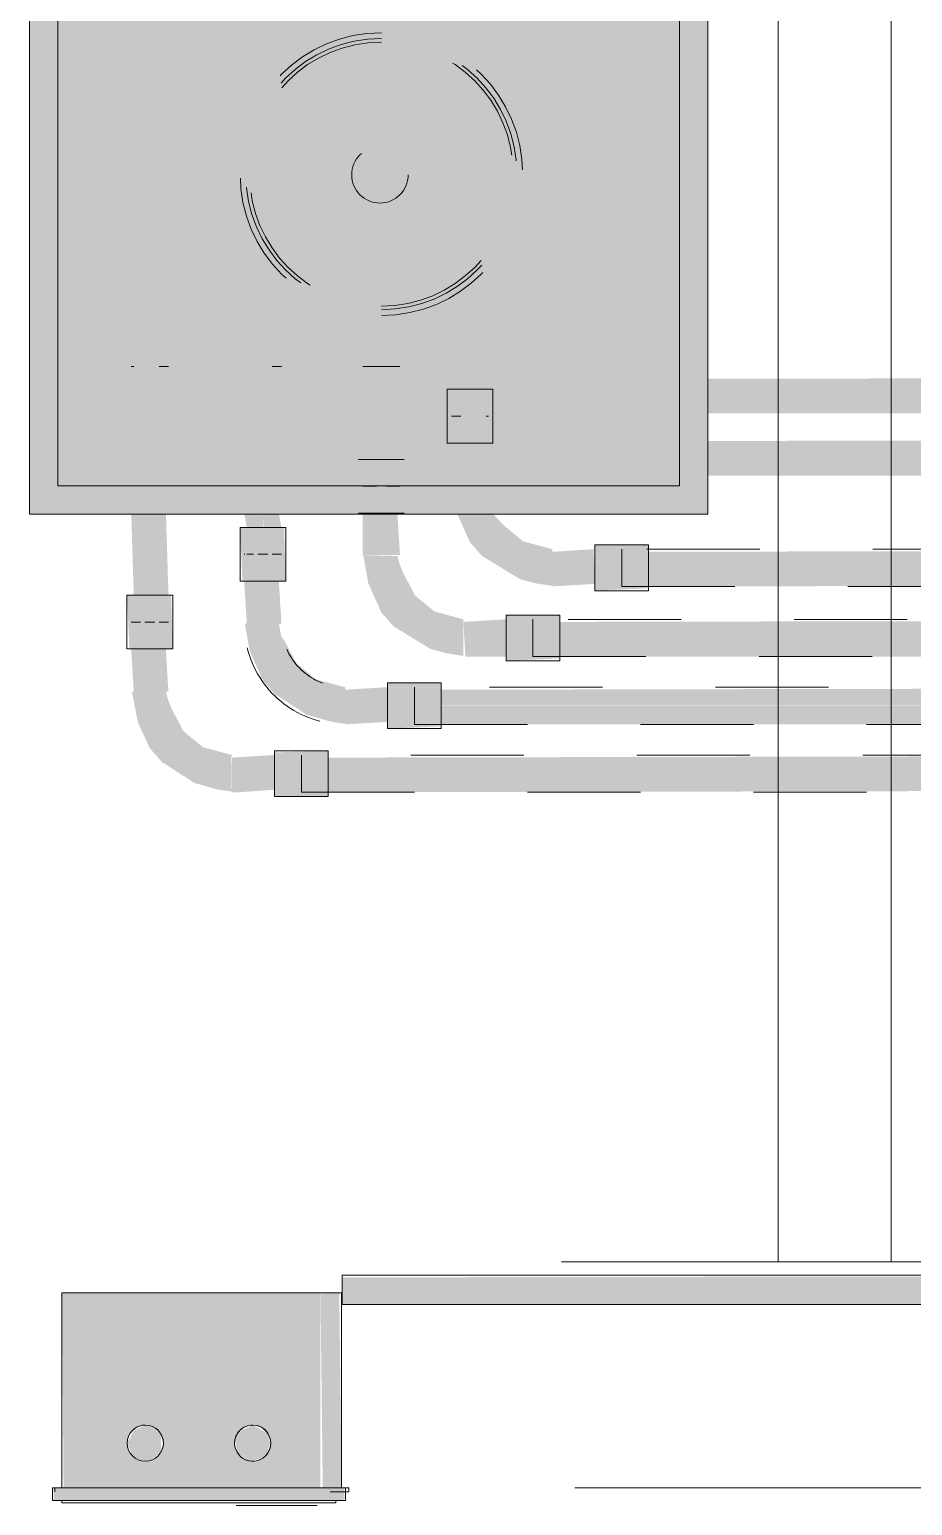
# Model space of a CAD drawing. Header units: metres. Extents: x -12 to 158, y -16 to 62.
# Drawn here: x 45.887 to 46.668, y -0.016 to 1.29 of the extents above; entities that cross this region are included whole.
import ezdxf

# ---------------------------------------------------------------- set-up
doc = ezdxf.new("R2010")
doc.units = ezdxf.units.M
doc.linetypes.add('Hidden', pattern=[0.007144, 0.004763, -0.002381])
doc.linetypes.add('Hidden 1_5', pattern=[0.0022, 0.0015, -0.0007])
for name, color, linetype, lineweight in [('A-DETL', 7, 'Continuous', 9), ('ARQ-PAR', 7, 'Continuous', 9), ('Dispositivos elétricos', 7, 'Continuous', 35), ('E-ELEC-EQPM', 7, 'Continuous', 35), ('E-POWR-CNDT', 7, 'Continuous', 18)]:
    doc.layers.add(name, color=color, linetype=linetype, lineweight=lineweight)
doc.layers.add('BASE ELETRICO__dwg', color=7, linetype='Continuous', lineweight=9, true_color=0x767676)

# ---------------------------------------------------------------- blocks, each defined once
blk = doc.blocks.new('BASE ELETRICO__dwg-8227098-PLANTA BAIXA - PLANTA GERAL')
at = {"color": 252, "lineweight": 9, "true_color": 0x8e8e8e}
for p, q in [((45.3826, 0.2), (45.3826, 2.238)), ((45.2826, 0.2), (45.9568, 0.2))]:
    blk.add_line(p, q, dxfattribs=at)
at = {"color": 252, "lineweight": 9, "true_color": 0x8e8e8e, "flags": 128}
blk.add_lwpolyline([(45.2826, 2.238), (45.2826, 0.2)], close=True, dxfattribs=at)
at = {"layer": 'ARQ-PAR', "color": 252, "true_color": 0x8e8e8e}
blk.add_line((45.0908, 0.2), (45.9568, 0.2), dxfattribs=at)
at = {"layer": 'ARQ-PAR', "color": 252, "true_color": 0x8e8e8e, "flags": 128}
blk.add_lwpolyline([(45.1026, 0), (94.0326, 0), (94.0326, 45.6153), (90.7707, 50.0787), (86.6587, 54.2672), (76.7987, 61.1518), (52.9158, 61.1518), (52.9158, 59.3718)], dxfattribs=at)
blk = doc.blocks.new('Caixa de Passagem no Passeio - Caixa de Passagem no Passeio 2-8198666-PLANTA BAIXA - PLANTA GERAL')
at = {"layer": 'Dispositivos elétricos', "linetype": 'Hidden 1_5', "lineweight": 9, "true_color": 0x82482d}
h = blk.add_hatch(color=27, dxfattribs=at)
h.paths.add_polyline_path([(0.275, -0.3), (0.3, -0.3), (0.3, 0.3), (-0.3, 0.3), (-0.3, -0.3), (0.1319, -0.3)])
h.paths.add_polyline_path([(0.1319, -0.275), (-0.275, -0.275), (-0.275, 0.275), (0.275, 0.275), (0.275, -0.275)])
at = {"layer": 'Dispositivos elétricos', "linetype": 'Hidden 1_5', "lineweight": 9, "true_color": 0x5a6266}
blk.add_hatch(color=251, dxfattribs=at).paths.add_polyline_path([(0.1319, -0.275), (0.275, -0.275), (0.275, 0.275), (-0.275, 0.275), (-0.275, -0.275), (-0.1443, -0.275)])
at = {"layer": 'Dispositivos elétricos', "lineweight": 9}
for p, q in [((-0.3, -0.3), (-0.3, 0.3)), ((-0.3, 0.3), (0.3, 0.3)), ((0.3, 0.3), (0.3, -0.3)), ((-0.275, -0.275), (-0.275, 0.275)), ((-0.275, 0.275), (0.275, 0.275)), ((-0.275, 0.275), (-0.275, -0.275)), ((0.275, 0.275), (-0.275, 0.275)), ((0.275, 0.275), (0.275, -0.275)), ((0.275, -0.275), (0.275, 0.275)), ((0.275, -0.275), (-0.275, -0.275)), ((-0.275, -0.275), (0.275, -0.275)), ((0.3, -0.3), (-0.3, -0.3))]:
    blk.add_line(p, q, dxfattribs=at)
blk = doc.blocks.new('BEE - PVC Roscavel_Luva Para Conexão - BEE - PVC Roscavel_Luva Para Conexão-8315281-PLANTA BAIXA - PLANTA GERAL')
at = {"layer": 'E-POWR-CNDT', "linetype": 'Hidden 1_5', "lineweight": 9, "true_color": 0x2c2c2c}
blk.add_hatch(color=250, dxfattribs=at).paths.add_polyline_path([(44.8845, 0.6113), (44.8845, 0.6518), (44.837, 0.6504), (44.837, 0.6113), (44.8607, 0.6113)])
at = {"layer": 'E-POWR-CNDT', "lineweight": 9}
for p, q in [((44.8845, 0.6518), (44.837, 0.6518)), ((44.837, 0.6518), (44.837, 0.6113)), ((44.8845, 0.6113), (44.8845, 0.6518)), ((44.837, 0.6113), (44.8845, 0.6113))]:
    blk.add_line(p, q, dxfattribs=at)
blk = doc.blocks.new('BEE - PVC Roscavel_Luva Para Conexão - BEE - PVC Roscavel_Luva Para Conexão-V48-PLANTA BAIXA - PLANTA GERAL')
at = {"layer": 'E-POWR-CNDT', "linetype": 'Hidden 1_5', "lineweight": 9, "true_color": 0x2c2c2c}
blk.add_hatch(color=250, dxfattribs=at).paths.add_polyline_path([(44.7101, 0.7419), (44.7469, 0.7419), (44.7454, 0.7894), (44.7064, 0.7894), (44.7086, 0.7419)])
at = {"layer": 'E-POWR-CNDT', "lineweight": 9}
for p, q in [((44.7064, 0.7894), (44.7064, 0.7419)), ((44.7469, 0.7894), (44.7064, 0.7894)), ((44.7469, 0.7419), (44.7469, 0.7894)), ((44.7064, 0.7419), (44.7469, 0.7419))]:
    blk.add_line(p, q, dxfattribs=at)
blk = doc.blocks.new('BEE - PVC Roscavel_Luva Para Conexão - BEE - PVC Roscavel_Luva Para Conexão-V52-PLANTA BAIXA - PLANTA GERAL')
at = {"layer": 'E-POWR-CNDT', "linetype": 'Hidden 1_5', "lineweight": 9, "true_color": 0x2c2c2c}
blk.add_hatch(color=250, dxfattribs=at).paths.add_polyline_path([(46.0813, 0.6113), (46.0813, 0.6518), (46.0338, 0.6497), (46.0338, 0.6113), (46.0575, 0.6113)])
at = {"layer": 'E-POWR-CNDT', "lineweight": 9}
for p, q in [((46.0813, 0.6518), (46.0338, 0.6518)), ((46.0338, 0.6518), (46.0338, 0.6113)), ((46.0813, 0.6113), (46.0813, 0.6518)), ((46.0338, 0.6113), (46.0813, 0.6113))]:
    blk.add_line(p, q, dxfattribs=at)
blk = doc.blocks.new('BEE - PVC Roscavel_Luva Para Conexão - BEE - PVC Roscavel_Luva Para Conexão-V60-PLANTA BAIXA - PLANTA GERAL')
at = {"layer": 'E-POWR-CNDT', "linetype": 'Hidden 1_5', "lineweight": 9, "true_color": 0x2c2c2c}
blk.add_hatch(color=250, dxfattribs=at).paths.add_polyline_path([(44.8104, 0.8019), (44.8469, 0.8019), (44.8454, 0.8494), (44.8064, 0.8494), (44.8086, 0.8019)])
at = {"layer": 'E-POWR-CNDT', "lineweight": 9}
for p, q in [((44.8064, 0.8494), (44.8064, 0.8019)), ((44.8443, 0.8494), (44.8064, 0.8494)), ((44.8469, 0.8494), (44.8444, 0.8494)), ((44.8469, 0.8019), (44.8469, 0.8494)), ((44.8064, 0.8019), (44.8443, 0.8019)), ((44.8444, 0.8019), (44.8469, 0.8019))]:
    blk.add_line(p, q, dxfattribs=at)
blk = doc.blocks.new('Haste de aterramento - Haste de aterramento-V71-PLANTA BAIXA - PLANTA GERAL')
at = {"layer": 'A-DETL', "linetype": 'Hidden 1_5'}
blk.add_circle((0, 0), 0.025, dxfattribs=at)
for radius, start, end in [(0.125, 0, 180), (0.1199, 360, 180), (0.1167, 360, 180), (0.125, 180, 0), (0.1199, 180, 360), (0.1167, 180, 360)]:
    blk.add_arc((0.0006, -0.0013), radius, start, end, dxfattribs=at)
blk = doc.blocks.new('Caixa Para Medidor Polifasico_Energisa - Caixa Para Medidor Polifasico_Energisa-5191374-PLANTA BAIXA - PLANTA GERAL')
at = {"layer": 'E-ELEC-EQPM', "linetype": 'Hidden 1_5', "lineweight": 9, "true_color": 0x7f7f7f}
for points in [[(-0.0808, 0.1286), (-0.0808, 0.1025), (-0.0696, 0.1025), (-0.0696, 0.1286), (-0.0807, 0.1286)], [(-0.0696, 0.1077), (-0.0696, 0.1025), (0.103, 0.1025), (0.103, 0.1212), (-0.0696, 0.1198), (-0.0696, 0.1087)], [(-0.0808, -0.1025), (-0.0696, -0.1025), (-0.0696, 0.1025), (-0.0808, 0.1025), (-0.0808, -0.0729)], [(-0.0808, -0.1184), (-0.08, -0.1286), (-0.0696, -0.1286), (-0.0696, -0.1025), (-0.0808, -0.1025), (-0.0808, -0.116)], [(-0.0696, -0.1262), (0.103, -0.1241), (0.1021, -0.1075), (-0.0696, -0.1095), (-0.0696, -0.1259)]]:
    blk.add_hatch(color=8, dxfattribs=at).paths.add_polyline_path(points)
h = blk.add_hatch(color=8, dxfattribs=at)
h.paths.add_polyline_path([(-0.0696, -0.0395), (-0.0696, -0.1075), (0.103, -0.1075), (0.103, 0.1025), (-0.0696, 0.1025), (-0.0696, 0.0113)])
h.paths.add_polyline_path([(-0.046, 0.0475), (-0.0439, 0.0555), (-0.038, 0.0614), (-0.03, 0.0635), (-0.022, 0.0614), (-0.0161, 0.0555), (-0.014, 0.0475), (-0.0161, 0.0395), (-0.022, 0.0337), (-0.031, 0.0317), (-0.038, 0.0337), (-0.0439, 0.0395), (-0.0455, 0.0434)])
h.paths.add_polyline_path([(-0.046, -0.0475), (-0.0439, -0.0395), (-0.038, -0.0337), (-0.03, -0.0315), (-0.022, -0.0337), (-0.0161, -0.0395), (-0.014, -0.0475), (-0.0161, -0.0555), (-0.022, -0.0614), (-0.03, -0.0635), (-0.038, -0.0614), (-0.0439, -0.0555), (-0.0455, -0.0517)])
h = blk.add_hatch(color=8, dxfattribs=at)
h.paths.add_polyline_path([(-0.0455, -0.0475), (-0.0432, -0.0555), (-0.038, -0.0607), (-0.03, -0.063), (-0.022, -0.0614), (-0.014, -0.0475), (-0.0187, -0.0376), (-0.0259, -0.0321), (-0.038, -0.0337), (-0.0455, -0.0434)])
h.paths.add_polyline_path([(-0.0455, 0.0475), (-0.0455, 0.0434), (-0.038, 0.0337), (-0.0231, 0.0337), (-0.0168, 0.0395), (-0.014, 0.0475), (-0.0187, 0.0575), (-0.03, 0.0635), (-0.0413, 0.0588), (-0.0455, 0.0517)])
h = blk.add_hatch(color=8, dxfattribs=at)
h.paths.add_polyline_path([(-0.038, 0.0337), (-0.03, 0.0315), (-0.0341, 0.0332)])
h.paths.add_polyline_path([(-0.0455, 0.0434), (-0.0413, 0.0362), (-0.0425, 0.0395), (-0.0439, 0.0413)])
h.paths.add_polyline_path([(-0.022, -0.0614), (-0.0161, -0.0555), (-0.0187, -0.0571), (-0.02, -0.0588)])
at = {"layer": 'A-DETL', "linetype": 'Hidden 1_5'}
for p, q in [((-0.0851, -0.033), (-0.0851, -0.0332)), ((-0.0851, -0.033), (-0.0851, -0.0332)), ((-0.0851, -0.1044), (-0.0851, -0.1046)), ((-0.0851, -0.1044), (-0.0851, -0.1046))]:
    blk.add_line(p, q, dxfattribs=at)
at = {"layer": 'E-ELEC-EQPM', "lineweight": 9}
for p, q in [((-0.0828, 0.1212), (-0.0808, 0.1212)), ((-0.0828, -0.1212), (-0.0828, 0.1212)), ((-0.0696, 0.1295), (-0.0808, 0.1295)), ((-0.0808, 0.1295), (-0.0808, 0.1025)), ((-0.0808, 0.1295), (-0.0808, 0.1286)), ((-0.0696, 0.1275), (-0.073, 0.1275)), ((-0.0696, 0.1286), (-0.0696, 0.1295)), ((-0.0696, 0.1025), (-0.0696, 0.1295)), ((0.103, 0.1212), (-0.0696, 0.1212)), ((0.103, 0.1212), (0.103, 0.1025)), ((-0.0808, -0.1025), (-0.0808, 0.1025)), ((-0.0696, 0.1025), (-0.0696, -0.1025)), ((0.103, -0.1075), (0.103, 0.1025)), ((-0.0851, -0.033), (-0.0851, -0.0374)), ((-0.0851, -0.033), (-0.0851, -0.0374)), ((-0.0851, -0.1002), (-0.0851, -0.0374)), ((-0.0851, -0.1002), (-0.0851, -0.1046)), ((-0.0851, -0.1002), (-0.0851, -0.1046)), ((-0.0808, -0.1025), (-0.0808, -0.1295)), ((-0.0696, -0.116), (-0.0696, -0.1025)), ((-0.073, -0.1325), (-0.073, -0.1162)), ((-0.0696, -0.1162), (-0.0696, -0.1325)), ((0.103, -0.1075), (0.103, -0.1262)), ((-0.0808, -0.1212), (-0.0828, -0.1212)), ((-0.0808, -0.1286), (-0.0808, -0.1295)), ((-0.0808, -0.1295), (-0.0696, -0.1295)), ((-0.073, -0.1325), (-0.073, -0.1292)), ((-0.0696, -0.1295), (-0.0696, -0.1216)), ((-0.0696, -0.1262), (0.103, -0.1262)), ((-0.0696, -0.1295), (-0.0696, -0.1286)), ((-0.0696, -0.1292), (-0.0696, -0.1325)), ((-0.073, -0.1325), (-0.0696, -0.1325))]:
    blk.add_line(p, q, dxfattribs=at)
for centre, start, end in [((-0.03, 0.0475), 90, 270), ((-0.03, 0.0475), 90, 270), ((-0.03, 0.0475), 270, 90), ((-0.03, 0.0475), 360, 75), ((-0.03, 0.0475), 270, 345), ((-0.03, -0.0475), 90, 270), ((-0.03, -0.0475), 120, 270), ((-0.03, -0.0475), 90, 105), ((-0.03, -0.0475), 360, 90), ((-0.03, -0.0475), 270, 90), ((-0.03, -0.0475), 300, 345), ((-0.03, -0.0475), 270, 285)]:
    blk.add_arc(centre, 0.016, start, end, dxfattribs=at)
blk = doc.blocks.new('BEE - PVC Roscavel_Curvas - BEE - PVC Roscavel_Curvas-8315279-PLANTA BAIXA - PLANTA GERAL')
at = {"layer": 'E-POWR-CNDT', "linetype": 'Hidden 1_5', "lineweight": 9, "true_color": 0x2c2c2c}
for points in [[(0.0164, 0.0794), (0.0142, 0.1104), (-0.0165, 0.1104), (-0.0142, 0.0726), (0.0164, 0.0726)], [(-0.0726, 0.0158), (-0.0726, 0.0164), (-0.1104, 0.0142), (-0.1104, -0.0165), (-0.0726, -0.0142), (-0.0726, 0.0149)]]:
    blk.add_hatch(color=250, dxfattribs=at).paths.add_polyline_path(points)
h = blk.add_hatch(color=250, dxfattribs=at)
h.paths.add_polyline_path([(-0.0105, 0.0105), (-0.0009, 0.0213), (-0.0104, 0.0107)])
h.paths.add_polyline_path([(0.0159, 0.0726), (-0.0143, 0.0722), (-0.0165, 0.0726), (-0.0234, 0.0471), (-0.0374, 0.0299), (-0.0568, 0.0196), (-0.065, 0.0162), (-0.0726, 0.0142), (-0.0726, -0.0159), (-0.0451, -0.0104), (-0.0226, -0.0001), (-0.0105, 0.0105), (0.0082, 0.0394), (0.0139, 0.0592), (0.0142, 0.0616)])
at = {"layer": 'A-DETL', "linetype": 'Hidden 1_5'}
for p, q in [((-0.0159, 0.1341), (-0.0165, 0.1341)), ((0.0142, 0.1341), (0.0082, 0.1341)), ((0.0164, 0.1341), (0.0159, 0.1341)), ((-0.1341, 0.0164), (-0.1341, 0.0159)), ((-0.1341, 0.0142), (-0.1341, 0.0082)), ((-0.1341, 0.0043), (-0.1341, -0.0043)), ((-0.1341, -0.0082), (-0.1341, -0.0142)), ((-0.1341, -0.0159), (-0.1341, -0.0165))]:
    blk.add_line(p, q, dxfattribs=at)
blk = doc.blocks.new('BEE - PVC Roscavel_Curvas - BEE - PVC Roscavel_Curvas-V59-PLANTA BAIXA - PLANTA GERAL')
at = {"layer": 'E-POWR-CNDT', "linetype": 'Hidden 1_5', "lineweight": 9, "true_color": 0x2c2c2c}
for points in [[(0.0164, 0.0726), (0.0142, 0.1104), (-0.0165, 0.1104), (-0.0142, 0.0726), (0.0162, 0.0726)], [(-0.0726, 0.0149), (-0.0726, 0.0164), (-0.1104, 0.0142), (-0.1104, -0.0165), (-0.0726, -0.0142), (-0.0726, 0.0143)]]:
    blk.add_hatch(color=250, dxfattribs=at).paths.add_polyline_path(points)
h = blk.add_hatch(color=250, dxfattribs=at)
h.paths.add_polyline_path([(-0.0105, 0.0105), (-0.0009, 0.0213), (-0.0104, 0.0107)])
h.paths.add_polyline_path([(0.0159, 0.0726), (-0.0142, 0.0726), (-0.0165, 0.0726), (-0.0234, 0.0471), (-0.0374, 0.0299), (-0.0568, 0.0196), (-0.0614, 0.0163), (-0.0726, 0.0142), (-0.0726, -0.0159), (-0.0484, -0.0116), (-0.0226, -0.0001), (-0.0105, 0.0105), (0.0082, 0.0394), (0.0141, 0.0609), (0.0159, 0.0724)])
at = {"layer": 'A-DETL', "linetype": 'Hidden 1_5'}
for p, q in [((-0.0159, 0.1341), (-0.0165, 0.1341)), ((-0.0082, 0.1341), (-0.0142, 0.1341)), ((0.0043, 0.1341), (-0.0043, 0.1341)), ((0.0142, 0.1341), (0.0082, 0.1341)), ((0.0164, 0.1341), (0.0159, 0.1341)), ((-0.1341, 0.0164), (-0.1341, 0.0159)), ((-0.1341, 0.0142), (-0.1341, 0.0082)), ((-0.1341, 0.0043), (-0.1341, -0.0043)), ((-0.1341, -0.0082), (-0.1341, -0.0142)), ((-0.1341, -0.0159), (-0.1341, -0.0165))]:
    blk.add_line(p, q, dxfattribs=at)
at = {"layer": 'E-POWR-CNDT', "lineweight": 9, "flags": 128}
for points in [[(-0.02, 0.0528), (-0.0209, 0.0507), (-0.0218, 0.0487), (-0.0228, 0.0467), (-0.0239, 0.0447), (-0.025, 0.0428), (-0.0263, 0.0409), (-0.0276, 0.0391), (-0.0289, 0.0373), (-0.0304, 0.0356), (-0.0319, 0.0339), (-0.0335, 0.0323), (-0.0351, 0.0308), (-0.0368, 0.0293), (-0.0386, 0.0279), (-0.0404, 0.0266), (-0.0423, 0.0254), (-0.0442, 0.0242), (-0.0461, 0.0231), (-0.0481, 0.0221), (-0.0502, 0.0211)], [(-0.0514, -0.0139), (-0.048, -0.013), (-0.0446, -0.0119), (-0.0412, -0.0107), (-0.0379, -0.0094), (-0.0347, -0.008), (-0.0315, -0.0064), (-0.0284, -0.0047), (-0.0253, -0.0028), (-0.0223, -0.0009), (-0.0194, 0.0012), (-0.0166, 0.0034), (-0.0139, 0.0057), (-0.0113, 0.0081), (-0.0087, 0.0106), (-0.0063, 0.0132), (-0.004, 0.0159), (-0.0018, 0.0187), (0.0003, 0.0215), (0.0023, 0.0245), (0.0042, 0.0275), (0.0059, 0.0306), (0.0076, 0.0338), (0.009, 0.037), (0.0104, 0.0403), (0.0116, 0.0437), (0.0127, 0.0471), (0.0137, 0.0505)]]:
    blk.add_lwpolyline(points, dxfattribs=at)
blk = doc.blocks.new('BEE - PVC Roscavel_Curvas - BEE - PVC Roscavel_Curvas-V62-PLANTA BAIXA - PLANTA GERAL')
at = {"layer": 'E-POWR-CNDT', "linetype": 'Hidden 1_5', "lineweight": 9, "true_color": 0x2c2c2c}
for points in [[(0.0164, 0.1104), (-0.0165, 0.1104), (-0.0142, 0.0726), (0.0164, 0.0743), (0.0164, 0.089)], [(-0.0726, -0.0165), (-0.0734, 0.0164), (-0.1096, 0.0142), (-0.1096, -0.0165), (-0.0734, -0.0165)]]:
    blk.add_hatch(color=250, dxfattribs=at).paths.add_polyline_path(points)
h = blk.add_hatch(color=250, dxfattribs=at)
h.paths.add_polyline_path([(-0.0105, 0.0105), (-0.0009, 0.0213), (-0.0104, 0.0107)])
h.paths.add_polyline_path([(0.0159, 0.0726), (-0.0142, 0.0726), (-0.0165, 0.0726), (-0.0234, 0.0471), (-0.0374, 0.0299), (-0.0568, 0.0196), (-0.065, 0.0162), (-0.0726, 0.0142), (-0.0726, -0.0159), (-0.0484, -0.0116), (-0.0226, -0.0001), (-0.0105, 0.0105), (0.0099, 0.0437), (0.0139, 0.0592), (0.0142, 0.0616)])
at = {"layer": 'A-DETL', "linetype": 'Hidden 1_5'}
for p, q in [((-0.0159, 0.1341), (-0.0165, 0.1341)), ((0.0142, 0.1341), (0.0082, 0.1341)), ((0.0164, 0.1341), (0.0159, 0.1341)), ((-0.1341, 0.0164), (-0.1341, 0.0142)), ((-0.1341, -0.0043), (-0.1341, -0.0165))]:
    blk.add_line(p, q, dxfattribs=at)
blk = doc.blocks.new('BEE - PVC Roscavel_Luva Para Conexão - BEE - PVC Roscavel_Luva Para Conexão-V89-PLANTA BAIXA - PLANTA GERAL')
at = {"layer": 'A-DETL', "linetype": 'Hidden 1_5'}
for p, q in [((44.9517, 0.9094), (44.9112, 0.9094)), ((44.9112, 0.8619), (44.9517, 0.8619))]:
    blk.add_line(p, q, dxfattribs=at)
blk = doc.blocks.new('BEE - PVC Roscavel_Curvas - BEE - PVC Roscavel_Curvas-V65-PLANTA BAIXA - PLANTA GERAL')
at = {"layer": 'E-POWR-CNDT', "linetype": 'Hidden 1_5', "lineweight": 9, "true_color": 0x2c2c2c}
blk.add_hatch(color=250, dxfattribs=at).paths.add_polyline_path([(0.0164, 0.0726), (0.0142, 0.1104), (-0.0165, 0.1092), (-0.0142, 0.0726), (0.0159, 0.0726)])
h = blk.add_hatch(color=250, dxfattribs=at)
h.paths.add_polyline_path([(-0.0105, 0.0105), (-0.0009, 0.0213), (-0.0104, 0.0107)])
h.paths.add_polyline_path([(0.0159, 0.0726), (-0.0142, 0.0726), (-0.0165, 0.0726), (-0.0234, 0.0471), (-0.0374, 0.0299), (-0.0475, 0.0206), (-0.0475, -0.0113), (-0.0226, -0.0001), (-0.0105, 0.0105), (0.0102, 0.0445), (0.0139, 0.0592), (0.0142, 0.0616)])
at = {"layer": 'A-DETL', "linetype": 'Hidden 1_5'}
for p, q in [((-0.0159, 0.1341), (-0.0165, 0.1341)), ((0.0142, 0.1341), (0.0082, 0.1341)), ((0.0164, 0.1341), (0.0159, 0.1341)), ((-0.1341, 0.0164), (-0.1341, 0.0142)), ((-0.1341, -0.0082), (-0.1341, -0.0165))]:
    blk.add_line(p, q, dxfattribs=at)
blk = doc.blocks.new('BEE - PVC Roscavel_Luva Para Conexão - BEE - PVC Roscavel_Luva Para Conexão-V90-PLANTA BAIXA - PLANTA GERAL')
at = {"layer": 'A-DETL', "linetype": 'Hidden 1_5'}
for p, q in [((44.9897, 0.9715), (44.9897, 0.924)), ((45.0302, 0.9715), (44.9897, 0.9715)), ((45.0302, 0.924), (45.0302, 0.9715)), ((44.9897, 0.924), (45.0302, 0.924))]:
    blk.add_line(p, q, dxfattribs=at)

msp = doc.modelspace()

# ---------------------------------------------------------------- hatches: boundary and pattern name
at = {"layer": 'E-POWR-CNDT', "true_color": 0x353535}
for points in [[(47.7727, 0.9666), (47.7727, 0.983), (46.4867, 0.9808), (46.4867, 0.9666), (47.7668, 0.9666)], [(46.6619, 0.9501), (47.7727, 0.9524), (47.7727, 0.9666), (46.4867, 0.9666), (46.4867, 0.9501)], [(47.7182, 0.9116), (47.7182, 0.928), (46.4867, 0.9258), (46.4867, 0.9116), (47.6287, 0.9116)], [(47.6287, 0.8951), (47.7182, 0.8974), (47.7182, 0.9116), (46.4867, 0.9116), (46.4867, 0.8951), (47.5327, 0.8951)], [(45.9893, 0.7894), (45.9931, 0.7894), (45.9931, 0.8612), (45.9767, 0.8612), (45.9789, 0.7894), (45.9889, 0.7894)], [(45.9936, 0.7894), (46.0096, 0.7894), (46.0074, 0.8612), (45.9931, 0.8612), (45.9931, 0.7894)], [(46.0815, 0.8494), (46.0931, 0.8494), (46.0931, 0.8612), (46.0767, 0.8612), (46.0789, 0.8494), (46.0793, 0.8494)], [(46.1095, 0.8494), (46.1096, 0.8494), (46.1074, 0.8612), (46.0931, 0.8612), (46.0938, 0.8494), (46.109, 0.8494)], [(47.2143, 0.8136), (47.5089, 0.8137), (47.5089, 0.8301), (46.4343, 0.8278), (46.4343, 0.8136), (46.9381, 0.8136)], [(46.4867, 0.7972), (47.5089, 0.7994), (47.5089, 0.8136), (46.4343, 0.8135), (46.4343, 0.7972), (46.4617, 0.7972)], [(47.4394, 0.7516), (47.4394, 0.768), (46.3558, 0.7658), (46.3558, 0.7516), (47.3525, 0.7516)], [(47.4394, 0.7351), (47.4394, 0.7516), (46.3558, 0.7515), (46.3558, 0.7351), (47.3936, 0.7351)], [(47.324, 0.6916), (47.3698, 0.6917), (47.3698, 0.708), (46.251, 0.7058), (46.251, 0.6916), (47.2143, 0.6916)], [(47.3698, 0.6751), (47.3698, 0.6916), (46.251, 0.6915), (46.251, 0.6751), (47.3525, 0.6751)], [(47.3003, 0.6316), (47.3003, 0.648), (46.151, 0.6458), (46.151, 0.6316), (47.2143, 0.6316)], [(46.151, 0.6151), (47.3003, 0.6174), (47.3003, 0.6316), (46.151, 0.6315), (46.151, 0.6152)], [(47.4234, 0.175), (47.4234, 0.188), (46.1634, 0.1862), (46.1634, 0.175), (47.2143, 0.175)], [(46.9381, 0.1621), (47.4234, 0.1638), (47.4234, 0.175), (46.1634, 0.175), (46.1634, 0.1621), (46.3857, 0.1621)]]:
    msp.add_hatch(color=250, dxfattribs=at).paths.add_polyline_path(points)

# ---------------------------------------------------------------- linework, layer by layer
at = {"layer": 'A-DETL', "color": 1, "linetype": 'Hidden', "lineweight": 18, "true_color": 0xff0000}
for p, q in [((45.9789, 0.9916), (45.9767, 0.9916)), ((46.0096, 0.9916), (46.0014, 0.9916)), ((46.1096, 0.9916), (46.1014, 0.9916)), ((46.2144, 0.9916), (46.1815, 0.9916)), ((46.1815, 0.8857), (46.1937, 0.8857)), ((46.2023, 0.8857), (46.2144, 0.8857)), ((46.1014, 0.8257), (46.1096, 0.8257)), ((46.4106, 0.8301), (46.4106, 0.7972)), ((45.9767, 0.7657), (45.9789, 0.7657)), ((46.0014, 0.7657), (46.0096, 0.7657)), ((46.3321, 0.768), (46.3321, 0.7351)), ((46.2272, 0.708), (46.2272, 0.6751)), ((46.1272, 0.648), (46.1272, 0.6151))]:
    msp.add_line(p, q, dxfattribs=at)
at = {"layer": 'A-DETL', "linetype": 'Hidden 1_5'}
for p, q in [((46.1634, 0.188), (46.1634, 0.1875)), ((46.1634, 0.1625), (46.1634, 0.1621))]:
    msp.add_line(p, q, dxfattribs=at)
at = {"layer": 'E-POWR-CNDT', "color": 1, "linetype": 'Hidden', "true_color": 0xff0000}
for p, q in [((47.5327, 0.8301), (46.4106, 0.8301)), ((46.4106, 0.7972), (47.5327, 0.7972)), ((47.4631, 0.768), (46.3321, 0.768)), ((46.3321, 0.7351), (47.4631, 0.7351)), ((47.3936, 0.708), (46.2272, 0.708)), ((46.2272, 0.6751), (47.3936, 0.6751)), ((47.324, 0.648), (46.1272, 0.648)), ((46.1272, 0.6151), (47.324, 0.6151))]:
    msp.add_line(p, q, dxfattribs=at)
at = {"layer": 'E-POWR-CNDT', "lineweight": 9}
for p, q in [((47.4234, 0.188), (46.1634, 0.188)), ((46.1634, 0.188), (46.1634, 0.1621)), ((46.1634, 0.1621), (47.4234, 0.1621))]:
    msp.add_line(p, q, dxfattribs=at)

# ---------------------------------------------------------------- block references
at = {"layer": 'A-DETL', "linetype": 'Hidden 1_5'}
for name, p, rotation in [('Haste de aterramento - Haste de aterramento-V71-PLANTA BAIXA - PLANTA GERAL', (46.1967, 1.1612), 89.9999999999999), ('BEE - PVC Roscavel_Curvas - BEE - PVC Roscavel_Curvas-V65-PLANTA BAIXA - PLANTA GERAL', (46.2765, 0.8136), 270), ('BEE - PVC Roscavel_Curvas - BEE - PVC Roscavel_Curvas-V62-PLANTA BAIXA - PLANTA GERAL', (46.198, 0.7516), 270), ('BEE - PVC Roscavel_Curvas - BEE - PVC Roscavel_Curvas-V59-PLANTA BAIXA - PLANTA GERAL', (46.0931, 0.6916), 270), ('BEE - PVC Roscavel_Curvas - BEE - PVC Roscavel_Curvas-8315279-PLANTA BAIXA - PLANTA GERAL', (45.9931, 0.6316), 270), ('Caixa Para Medidor Polifasico_Energisa - Caixa Para Medidor Polifasico_Energisa-5191374-PLANTA BAIXA - PLANTA GERAL', (46.0366, 0.0696), 89.9999999999999)]:
    msp.add_blockref(name, p, dxfattribs=dict(at, rotation=rotation))
for name in ['BEE - PVC Roscavel_Luva Para Conexão - BEE - PVC Roscavel_Luva Para Conexão-V90-PLANTA BAIXA - PLANTA GERAL', 'BEE - PVC Roscavel_Luva Para Conexão - BEE - PVC Roscavel_Luva Para Conexão-V89-PLANTA BAIXA - PLANTA GERAL']:
    msp.add_blockref(name, (1.2665, 0), dxfattribs=at)
at = {"layer": 'BASE ELETRICO__dwg', "color": 252, "true_color": 0x8e8e8e}
msp.add_blockref('BASE ELETRICO__dwg-8227098-PLANTA BAIXA - PLANTA GERAL', (1.2665, 0), dxfattribs=at)
at = {"layer": 'Dispositivos elétricos', "lineweight": 9}
msp.add_blockref('Caixa de Passagem no Passeio - Caixa de Passagem no Passeio 2-8198666-PLANTA BAIXA - PLANTA GERAL', (46.1867, 1.1612), dxfattribs=at)
at = {"layer": 'E-POWR-CNDT'}
for name in ['BEE - PVC Roscavel_Luva Para Conexão - BEE - PVC Roscavel_Luva Para Conexão-V60-PLANTA BAIXA - PLANTA GERAL', 'BEE - PVC Roscavel_Luva Para Conexão - BEE - PVC Roscavel_Luva Para Conexão-V48-PLANTA BAIXA - PLANTA GERAL', 'BEE - PVC Roscavel_Luva Para Conexão - BEE - PVC Roscavel_Luva Para Conexão-8315281-PLANTA BAIXA - PLANTA GERAL']:
    msp.add_blockref(name, (1.2665, 0), dxfattribs=at)
at = {"layer": 'E-POWR-CNDT', "rotation": 180}
for p in [(92.4681, 1.4452), (92.3896, 1.3832), (92.2848, 1.3232)]:
    msp.add_blockref('BEE - PVC Roscavel_Luva Para Conexão - BEE - PVC Roscavel_Luva Para Conexão-V52-PLANTA BAIXA - PLANTA GERAL', p, dxfattribs=at)

doc.saveas('drawing.dxf')
